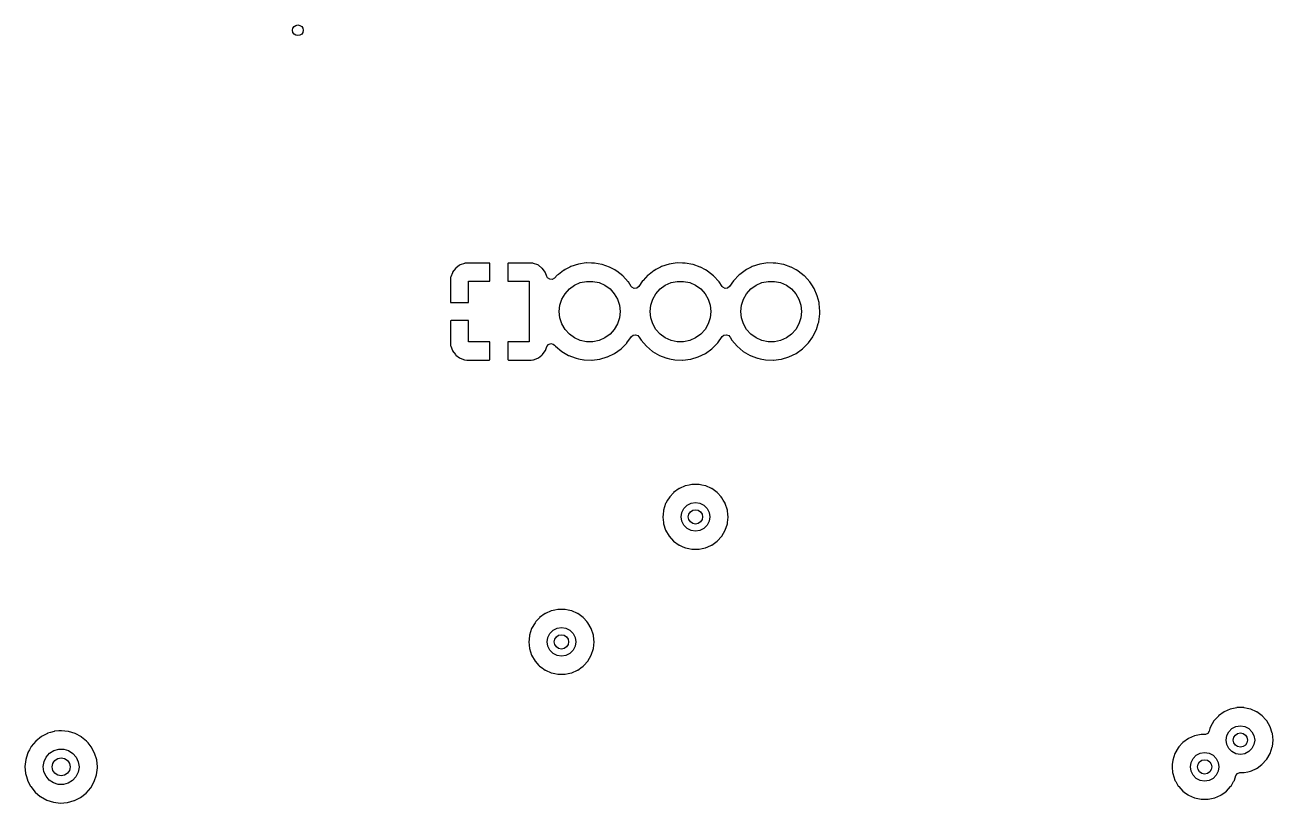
# Model space of a CAD drawing. Extents: x 1.82 to 8.48, y -4.98 to -0.82.
# Drawn here: x 5.472 to 6.847, y -2.963 to -2.105 of the extents above; entities that cross this region are included whole.
import ezdxf

# ---------------------------------------------------------------- set-up
doc = ezdxf.new("R2010")
doc.units = 0
doc.header["$MEASUREMENT"] = 0
doc.layers.add('BLACK', color=7, linetype='CONTINUOUS')

msp = doc.modelspace()

# ---------------------------------------------------------------- linework, layer by layer
at = {"layer": 'BLACK', "linetype": 'CONTINUOUS'}
for p, q in [((5.94278, -2.37842), (5.941, -2.38317)), ((5.94312, -2.37781), (5.94278, -2.37842)), ((5.94613, -2.37379), (5.94312, -2.37781)), ((5.94663, -2.3733), (5.94613, -2.37379)), ((5.95064, -2.37028), (5.94663, -2.3733)), ((5.95126, -2.36995), (5.95064, -2.37028)), ((5.956, -2.36817), (5.95126, -2.36995)), ((5.9566, -2.36803), (5.956, -2.36817)), ((5.9586, -2.36781), (5.9566, -2.36803)), ((5.95887, -2.3678), (5.9586, -2.36781)), ((5.98356, -2.3678), (5.95887, -2.3678)), ((5.98386, -2.36786), (5.98356, -2.3678)), ((5.98392, -2.36791), (5.98386, -2.36786)), ((5.98409, -2.36851), (5.98392, -2.36791)), ((5.98409, -2.3878), (5.98409, -2.36851)), ((6.00416, -2.36803), (6.00409, -2.36833)), ((6.00409, -2.36833), (6.00409, -2.3878)), ((6.00421, -2.36797), (6.00416, -2.36803)), ((6.00481, -2.3678), (6.00421, -2.36797)), ((6.02932, -2.3678), (6.00481, -2.3678)), ((6.02959, -2.36781), (6.02932, -2.3678)), ((6.03159, -2.36803), (6.02959, -2.36781)), ((6.03219, -2.36817), (6.03159, -2.36803)), ((6.03693, -2.36995), (6.03219, -2.36817)), ((6.03755, -2.37028), (6.03693, -2.36995)), ((6.04156, -2.3733), (6.03755, -2.37028)), ((6.04206, -2.37379), (6.04156, -2.3733)), ((6.04507, -2.37781), (6.04206, -2.37379)), ((6.04541, -2.37842), (6.04507, -2.37781)), ((6.04704, -2.38278), (6.04541, -2.37842)), ((6.06533, -2.37597), (6.0596, -2.38027)), ((6.0655, -2.37585), (6.06533, -2.37597)), ((6.06533, -2.37597), (6.06533, -2.37597)), ((6.06705, -2.37504), (6.0655, -2.37585)), ((6.0721, -2.37241), (6.06705, -2.37504)), ((6.0733, -2.37179), (6.0721, -2.37241)), ((6.08166, -2.36905), (6.0733, -2.37179)), ((6.09035, -2.36772), (6.08166, -2.36905)), ((6.09055, -2.36773), (6.09035, -2.36772)), ((6.09624, -2.36779), (6.09055, -2.36773)), ((6.09055, -2.36773), (6.09055, -2.36773)), ((6.09915, -2.36783), (6.09624, -2.36779)), ((6.09935, -2.36787), (6.09915, -2.36783)), ((6.1076, -2.36934), (6.09935, -2.36787)), ((6.09935, -2.36787), (6.09935, -2.36787)), ((6.1078, -2.36937), (6.1076, -2.36934)), ((6.1076, -2.36934), (6.1076, -2.36934)), ((6.108, -2.36944), (6.1078, -2.36937)), ((6.1159, -2.37224), (6.108, -2.36944)), ((6.108, -2.36944), (6.108, -2.36944)), ((6.11609, -2.37231), (6.1159, -2.37224)), ((6.1159, -2.37224), (6.1159, -2.37224)), ((6.12168, -2.37539), (6.11609, -2.37231)), ((6.12339, -2.37633), (6.12168, -2.37539)), ((6.12379, -2.37656), (6.12339, -2.37633)), ((6.12395, -2.37668), (6.12379, -2.37656)), ((6.12395, -2.37669), (6.12395, -2.37668)), ((6.13054, -2.38188), (6.12395, -2.37669)), ((6.16533, -2.37597), (6.1596, -2.38027)), ((6.1655, -2.37585), (6.16533, -2.37597)), ((6.16533, -2.37597), (6.16533, -2.37597)), ((6.16705, -2.37504), (6.1655, -2.37585)), ((6.1721, -2.37241), (6.16705, -2.37504)), ((6.1733, -2.37179), (6.1721, -2.37241)), ((6.18166, -2.36905), (6.1733, -2.37179)), ((6.19035, -2.36772), (6.18166, -2.36905)), ((6.19055, -2.36773), (6.19035, -2.36772)), ((6.19624, -2.36779), (6.19055, -2.36773)), ((6.19055, -2.36773), (6.19055, -2.36773)), ((6.19915, -2.36783), (6.19624, -2.36779)), ((6.19935, -2.36787), (6.19915, -2.36783)), ((6.2076, -2.36934), (6.19935, -2.36787)), ((6.19935, -2.36787), (6.19935, -2.36787)), ((6.2078, -2.36937), (6.2076, -2.36934)), ((6.2076, -2.36934), (6.2076, -2.36934)), ((6.208, -2.36944), (6.2078, -2.36937)), ((6.2159, -2.37224), (6.208, -2.36944)), ((6.208, -2.36944), (6.208, -2.36944)), ((6.21609, -2.37231), (6.2159, -2.37224)), ((6.2159, -2.37224), (6.2159, -2.37224)), ((6.22168, -2.37539), (6.21609, -2.37231)), ((6.22339, -2.37633), (6.22168, -2.37539)), ((6.22379, -2.37656), (6.22339, -2.37633)), ((6.22395, -2.37668), (6.22379, -2.37656)), ((6.22395, -2.37669), (6.22395, -2.37668)), ((6.23054, -2.38188), (6.22395, -2.37669)), ((6.26533, -2.37597), (6.2596, -2.38027)), ((6.2655, -2.37585), (6.26533, -2.37597)), ((6.26533, -2.37597), (6.26533, -2.37597)), ((6.26705, -2.37504), (6.2655, -2.37585)), ((6.2721, -2.37241), (6.26705, -2.37504)), ((6.2733, -2.37179), (6.2721, -2.37241)), ((6.28166, -2.36905), (6.2733, -2.37179)), ((6.29035, -2.36772), (6.28166, -2.36905)), ((6.29055, -2.36773), (6.29035, -2.36772)), ((6.29624, -2.36779), (6.29055, -2.36773)), ((6.29055, -2.36773), (6.29055, -2.36773)), ((6.29915, -2.36783), (6.29624, -2.36779)), ((6.29935, -2.36787), (6.29915, -2.36783)), ((6.3076, -2.36934), (6.29935, -2.36787)), ((6.29935, -2.36787), (6.29935, -2.36787)), ((6.3078, -2.36937), (6.3076, -2.36934)), ((6.3076, -2.36934), (6.3076, -2.36934)), ((6.308, -2.36944), (6.3078, -2.36937)), ((6.3159, -2.37224), (6.308, -2.36944)), ((6.308, -2.36944), (6.308, -2.36944)), ((6.31609, -2.37231), (6.3159, -2.37224)), ((6.3159, -2.37224), (6.3159, -2.37224)), ((6.32168, -2.37539), (6.31609, -2.37231)), ((6.32339, -2.37633), (6.32168, -2.37539)), ((6.32379, -2.37656), (6.32339, -2.37633)), ((6.32395, -2.37668), (6.32379, -2.37656)), ((6.32395, -2.37669), (6.32395, -2.37668)), ((6.33054, -2.38188), (6.32395, -2.37669)), ((5.94064, -2.38577), (5.94063, -2.38604)), ((5.94063, -2.38604), (5.94063, -2.41055)), ((5.94086, -2.38377), (5.94064, -2.38577)), ((5.941, -2.38317), (5.94086, -2.38377)), ((5.96063, -2.41126), (5.96063, -2.3878)), ((5.96063, -2.3878), (5.98409, -2.3878)), ((6.00409, -2.3878), (6.02756, -2.3878)), ((6.02756, -2.3878), (6.02756, -2.45472)), ((6.04778, -2.3841), (6.04704, -2.38278)), ((6.05006, -2.38573), (6.04778, -2.3841)), ((6.05285, -2.38586), (6.05006, -2.38573)), ((6.05527, -2.38447), (6.05285, -2.38586)), ((6.05832, -2.38127), (6.05527, -2.38447)), ((6.05846, -2.38113), (6.05832, -2.38127)), ((6.0596, -2.38027), (6.05846, -2.38113)), ((6.0717, -2.39639), (6.07736, -2.39228)), ((6.07736, -2.39228), (6.08375, -2.38943)), ((6.08375, -2.38943), (6.0906, -2.38798)), ((6.0906, -2.38798), (6.09759, -2.38798)), ((6.09759, -2.38798), (6.10444, -2.38943)), ((6.10444, -2.38943), (6.11083, -2.39228)), ((6.11083, -2.39228), (6.11649, -2.39639)), ((6.1307, -2.38201), (6.13054, -2.38188)), ((6.13054, -2.38188), (6.13054, -2.38188)), ((6.13661, -2.38851), (6.1307, -2.38201)), ((6.13673, -2.38869), (6.13661, -2.38851)), ((6.13989, -2.39358), (6.13673, -2.38869)), ((6.13673, -2.38869), (6.13673, -2.38869)), ((6.15239, -2.38749), (6.14816, -2.39369)), ((6.15295, -2.3869), (6.15239, -2.38749)), ((6.15832, -2.38127), (6.15295, -2.3869)), ((6.15846, -2.38113), (6.15832, -2.38127)), ((6.1596, -2.38027), (6.15846, -2.38113)), ((6.1717, -2.39639), (6.17736, -2.39228)), ((6.17736, -2.39228), (6.18375, -2.38943)), ((6.18375, -2.38943), (6.1906, -2.38798)), ((6.1906, -2.38798), (6.19759, -2.38798)), ((6.19759, -2.38798), (6.20444, -2.38943)), ((6.20444, -2.38943), (6.21083, -2.39228)), ((6.21083, -2.39228), (6.21649, -2.39639)), ((6.2307, -2.38201), (6.23054, -2.38188)), ((6.23054, -2.38188), (6.23054, -2.38188)), ((6.23661, -2.38851), (6.2307, -2.38201)), ((6.23673, -2.38869), (6.23661, -2.38851)), ((6.23989, -2.39358), (6.23673, -2.38869)), ((6.23673, -2.38869), (6.23673, -2.38869)), ((6.25239, -2.38749), (6.24816, -2.39369)), ((6.25295, -2.3869), (6.25239, -2.38749)), ((6.25832, -2.38127), (6.25295, -2.3869)), ((6.25846, -2.38113), (6.25832, -2.38127)), ((6.2596, -2.38027), (6.25846, -2.38113)), ((6.2717, -2.39639), (6.27736, -2.39228)), ((6.27736, -2.39228), (6.28375, -2.38943)), ((6.28375, -2.38943), (6.2906, -2.38798)), ((6.2906, -2.38798), (6.29759, -2.38798)), ((6.29759, -2.38798), (6.30444, -2.38943)), ((6.30444, -2.38943), (6.31083, -2.39228)), ((6.31083, -2.39228), (6.31649, -2.39639)), ((6.3307, -2.38201), (6.33054, -2.38188)), ((6.33054, -2.38188), (6.33054, -2.38188)), ((6.33661, -2.38851), (6.3307, -2.38201)), ((6.33673, -2.38869), (6.33661, -2.38851)), ((6.33869, -2.39173), (6.33673, -2.38869)), ((6.33673, -2.38869), (6.33673, -2.38869)), ((6.34139, -2.3959), (6.33869, -2.39173)), ((6.06352, -2.40765), (6.06702, -2.40159)), ((6.06702, -2.40159), (6.0717, -2.39639)), ((6.11649, -2.39639), (6.12117, -2.40159)), ((6.12117, -2.40159), (6.12467, -2.40765)), ((6.14071, -2.39455), (6.13989, -2.39358)), ((6.14322, -2.39578), (6.14071, -2.39455)), ((6.146, -2.39546), (6.14322, -2.39578)), ((6.14816, -2.39369), (6.146, -2.39546)), ((6.16352, -2.40765), (6.16702, -2.40159)), ((6.16702, -2.40159), (6.1717, -2.39639)), ((6.21649, -2.39639), (6.22117, -2.40159)), ((6.22117, -2.40159), (6.22467, -2.40765)), ((6.24071, -2.39455), (6.23989, -2.39358)), ((6.24322, -2.39578), (6.24071, -2.39455)), ((6.246, -2.39546), (6.24322, -2.39578)), ((6.24816, -2.39369), (6.246, -2.39546)), ((6.26352, -2.40765), (6.26702, -2.40159)), ((6.26702, -2.40159), (6.2717, -2.39639)), ((6.31649, -2.39639), (6.32117, -2.40159)), ((6.32117, -2.40159), (6.32467, -2.40765)), ((6.3449, -2.40396), (6.34139, -2.3959)), ((6.34677, -2.41142), (6.3449, -2.40396)), ((5.94063, -2.41055), (5.94081, -2.41115)), ((5.94081, -2.41115), (5.94086, -2.41119)), ((5.94086, -2.41119), (5.94116, -2.41126)), ((5.94116, -2.41126), (5.96063, -2.41126)), ((6.06063, -2.42126), (6.06136, -2.4143)), ((6.06136, -2.4143), (6.06352, -2.40765)), ((6.12467, -2.40765), (6.12683, -2.4143)), ((6.12683, -2.4143), (6.12756, -2.42126)), ((6.16063, -2.42126), (6.16136, -2.4143)), ((6.16136, -2.4143), (6.16352, -2.40765)), ((6.22467, -2.40765), (6.22683, -2.4143)), ((6.22683, -2.4143), (6.22756, -2.42126)), ((6.26063, -2.42126), (6.26136, -2.4143)), ((6.26136, -2.4143), (6.26352, -2.40765)), ((6.32467, -2.40765), (6.32683, -2.4143)), ((6.32683, -2.4143), (6.32756, -2.42126)), ((6.34704, -2.41249), (6.34677, -2.41142)), ((6.34776, -2.42126), (6.34704, -2.41249)), ((5.9407, -2.43149), (5.94063, -2.43179)), ((5.94063, -2.43179), (5.94063, -2.45648)), ((5.94074, -2.43144), (5.9407, -2.43149)), ((5.94134, -2.43126), (5.94074, -2.43144)), ((5.96063, -2.43126), (5.94134, -2.43126)), ((5.96063, -2.45472), (5.96063, -2.43126)), ((6.06136, -2.42822), (6.06063, -2.42126)), ((6.06352, -2.43487), (6.06136, -2.42822)), ((6.12683, -2.42822), (6.12467, -2.43487)), ((6.12756, -2.42126), (6.12683, -2.42822)), ((6.16136, -2.42822), (6.16063, -2.42126)), ((6.16352, -2.43487), (6.16136, -2.42822)), ((6.22683, -2.42822), (6.22467, -2.43487)), ((6.22756, -2.42126), (6.22683, -2.42822)), ((6.26136, -2.42822), (6.26063, -2.42126)), ((6.26352, -2.43487), (6.26136, -2.42822)), ((6.32683, -2.42822), (6.32467, -2.43487)), ((6.32756, -2.42126), (6.32683, -2.42822)), ((6.34595, -2.43457), (6.34649, -2.4328)), ((6.34649, -2.4328), (6.34655, -2.4326)), ((6.34649, -2.4328), (6.34649, -2.4328)), ((6.34655, -2.4326), (6.3477, -2.42388)), ((6.3477, -2.42388), (6.34774, -2.42198)), ((6.34774, -2.42198), (6.34776, -2.42139)), ((6.34776, -2.42139), (6.34776, -2.42126)), ((6.34776, -2.42139), (6.34776, -2.42139)), ((6.06702, -2.44093), (6.06352, -2.43487)), ((6.0717, -2.44613), (6.06702, -2.44093)), ((6.07736, -2.45024), (6.0717, -2.44613)), ((6.11649, -2.44613), (6.11083, -2.45024)), ((6.12117, -2.44093), (6.11649, -2.44613)), ((6.12467, -2.43487), (6.12117, -2.44093)), ((6.14015, -2.44894), (6.14199, -2.44724)), ((6.14199, -2.44724), (6.14475, -2.44676)), ((6.14475, -2.44676), (6.14732, -2.44784)), ((6.16702, -2.44093), (6.16352, -2.43487)), ((6.1717, -2.44613), (6.16702, -2.44093)), ((6.17736, -2.45024), (6.1717, -2.44613)), ((6.21649, -2.44613), (6.21083, -2.45024)), ((6.22117, -2.44093), (6.21649, -2.44613)), ((6.22467, -2.43487), (6.22117, -2.44093)), ((6.24015, -2.44894), (6.24199, -2.44724)), ((6.24199, -2.44724), (6.24475, -2.44676)), ((6.24475, -2.44676), (6.24732, -2.44784)), ((6.26702, -2.44093), (6.26352, -2.43487)), ((6.2717, -2.44613), (6.26702, -2.44093)), ((6.27736, -2.45024), (6.2717, -2.44613)), ((6.31649, -2.44613), (6.31083, -2.45024)), ((6.32117, -2.44093), (6.31649, -2.44613)), ((6.32467, -2.43487), (6.32117, -2.44093)), ((6.34047, -2.44814), (6.3439, -2.4412)), ((6.3439, -2.4412), (6.34399, -2.44102)), ((6.3439, -2.4412), (6.3439, -2.4412)), ((6.34399, -2.44102), (6.34595, -2.43457)), ((5.94063, -2.45648), (5.94064, -2.45675)), ((5.94064, -2.45675), (5.94086, -2.45875)), ((5.94086, -2.45875), (5.941, -2.45935)), ((5.941, -2.45935), (5.94278, -2.4641)), ((5.98409, -2.45472), (5.96063, -2.45472)), ((5.98409, -2.47419), (5.98409, -2.45472)), ((6.02756, -2.45472), (6.00409, -2.45472)), ((6.00409, -2.45472), (6.00409, -2.47401)), ((6.04541, -2.4641), (6.04702, -2.4598)), ((6.04702, -2.4598), (6.0487, -2.45757)), ((6.0487, -2.45757), (6.05132, -2.45659)), ((6.05132, -2.45659), (6.05405, -2.45719)), ((6.05405, -2.45719), (6.05541, -2.45829)), ((6.05541, -2.45829), (6.05641, -2.45945)), ((6.05641, -2.45945), (6.05641, -2.45945)), ((6.05641, -2.45945), (6.05655, -2.4596)), ((6.05655, -2.4596), (6.06331, -2.46522)), ((6.08375, -2.45309), (6.07736, -2.45024)), ((6.0906, -2.45454), (6.08375, -2.45309)), ((6.09759, -2.45454), (6.0906, -2.45454)), ((6.10444, -2.45309), (6.09759, -2.45454)), ((6.11083, -2.45024), (6.10444, -2.45309)), ((6.12873, -2.46225), (6.13496, -2.45604)), ((6.13496, -2.45604), (6.13513, -2.45582)), ((6.13513, -2.45582), (6.1401, -2.4489)), ((6.1401, -2.4489), (6.14015, -2.44894)), ((6.14732, -2.44784), (6.14842, -2.44909)), ((6.14842, -2.44909), (6.14873, -2.44959)), ((6.14873, -2.44959), (6.15079, -2.45296)), ((6.15079, -2.45296), (6.15655, -2.4596)), ((6.15655, -2.4596), (6.16331, -2.46522)), ((6.18375, -2.45309), (6.17736, -2.45024)), ((6.1906, -2.45454), (6.18375, -2.45309)), ((6.19759, -2.45454), (6.1906, -2.45454)), ((6.20444, -2.45309), (6.19759, -2.45454)), ((6.21083, -2.45024), (6.20444, -2.45309)), ((6.22873, -2.46225), (6.23496, -2.45604)), ((6.23496, -2.45604), (6.23513, -2.45582)), ((6.23513, -2.45582), (6.2401, -2.4489)), ((6.2401, -2.4489), (6.24015, -2.44894)), ((6.24732, -2.44784), (6.24842, -2.44909)), ((6.24842, -2.44909), (6.24873, -2.44959)), ((6.24873, -2.44959), (6.25079, -2.45296)), ((6.25079, -2.45296), (6.25655, -2.4596)), ((6.25655, -2.4596), (6.26331, -2.46522)), ((6.28375, -2.45309), (6.27736, -2.45024)), ((6.2906, -2.45454), (6.28375, -2.45309)), ((6.29759, -2.45454), (6.2906, -2.45454)), ((6.30444, -2.45309), (6.29759, -2.45454)), ((6.31083, -2.45024), (6.30444, -2.45309)), ((6.32873, -2.46225), (6.33496, -2.45604)), ((6.33496, -2.45604), (6.33513, -2.45582)), ((6.33513, -2.45582), (6.33998, -2.44907)), ((6.33998, -2.44907), (6.3401, -2.4489)), ((6.3401, -2.4489), (6.34047, -2.44814)), ((5.94278, -2.4641), (5.94312, -2.46471)), ((5.94312, -2.46471), (5.94613, -2.46873)), ((5.94613, -2.46873), (5.94663, -2.46922)), ((5.94663, -2.46922), (5.95064, -2.47224)), ((5.95064, -2.47224), (5.95126, -2.47257)), ((5.95126, -2.47257), (5.956, -2.47435)), ((5.956, -2.47435), (5.9566, -2.47449)), ((5.9566, -2.47449), (5.9586, -2.47471)), ((5.9586, -2.47471), (5.95887, -2.47472)), ((5.95887, -2.47472), (5.98338, -2.47472)), ((5.98338, -2.47472), (5.98398, -2.47455)), ((5.98398, -2.47455), (5.98403, -2.47449)), ((5.98403, -2.47449), (5.98409, -2.47419)), ((6.00409, -2.47401), (6.00427, -2.47461)), ((6.00427, -2.47461), (6.00433, -2.47466)), ((6.00433, -2.47466), (6.00463, -2.47472)), ((6.00463, -2.47472), (6.02932, -2.47472)), ((6.02932, -2.47472), (6.02959, -2.47471)), ((6.02959, -2.47471), (6.03159, -2.47449)), ((6.03159, -2.47449), (6.03219, -2.47435)), ((6.03219, -2.47435), (6.03693, -2.47257)), ((6.03693, -2.47257), (6.03755, -2.47224)), ((6.03755, -2.47224), (6.04156, -2.46922)), ((6.04156, -2.46922), (6.04206, -2.46873)), ((6.04206, -2.46873), (6.04507, -2.46471)), ((6.04507, -2.46471), (6.04541, -2.4641)), ((6.06331, -2.46522), (6.07091, -2.46966)), ((6.07091, -2.46966), (6.0711, -2.46973)), ((6.0711, -2.46973), (6.0711, -2.46973)), ((6.0711, -2.46973), (6.07396, -2.47083)), ((6.07396, -2.47083), (6.07912, -2.4728)), ((6.07912, -2.4728), (6.07932, -2.47284)), ((6.07932, -2.47284), (6.07932, -2.47284)), ((6.07932, -2.47284), (6.08186, -2.47335)), ((6.08186, -2.47335), (6.08774, -2.47455)), ((6.08774, -2.47455), (6.08794, -2.47456)), ((6.08794, -2.47456), (6.08794, -2.47456)), ((6.08794, -2.47456), (6.09633, -2.47486)), ((6.09633, -2.47486), (6.09633, -2.47486)), ((6.09633, -2.47486), (6.09653, -2.47487)), ((6.09653, -2.47487), (6.09673, -2.47485)), ((6.09673, -2.47485), (6.10505, -2.47378)), ((6.09673, -2.47485), (6.09673, -2.47485)), ((6.10505, -2.47378), (6.10525, -2.47375)), ((6.10505, -2.47378), (6.10505, -2.47378)), ((6.10525, -2.47375), (6.10545, -2.4737)), ((6.10545, -2.4737), (6.11348, -2.47129)), ((6.11348, -2.47129), (6.11368, -2.47123)), ((6.11348, -2.47129), (6.11348, -2.47129)), ((6.11368, -2.47123), (6.12157, -2.46736)), ((6.12157, -2.46736), (6.12873, -2.46225)), ((6.16331, -2.46522), (6.17091, -2.46966)), ((6.17091, -2.46966), (6.1711, -2.46973)), ((6.1711, -2.46973), (6.1711, -2.46973)), ((6.1711, -2.46973), (6.17396, -2.47083)), ((6.17396, -2.47083), (6.17912, -2.4728)), ((6.17912, -2.4728), (6.17932, -2.47284)), ((6.17932, -2.47284), (6.17932, -2.47284)), ((6.17932, -2.47284), (6.18186, -2.47335)), ((6.18186, -2.47335), (6.18774, -2.47455)), ((6.18774, -2.47455), (6.18794, -2.47456)), ((6.18794, -2.47456), (6.18794, -2.47456)), ((6.18794, -2.47456), (6.19633, -2.47486)), ((6.19633, -2.47486), (6.19633, -2.47486)), ((6.19633, -2.47486), (6.19653, -2.47487)), ((6.19653, -2.47487), (6.19673, -2.47485)), ((6.19673, -2.47485), (6.20505, -2.47378)), ((6.19673, -2.47485), (6.19673, -2.47485)), ((6.20505, -2.47378), (6.20525, -2.47375)), ((6.20505, -2.47378), (6.20505, -2.47378)), ((6.20525, -2.47375), (6.20545, -2.4737)), ((6.20545, -2.4737), (6.21348, -2.47129)), ((6.21348, -2.47129), (6.21368, -2.47123)), ((6.21348, -2.47129), (6.21348, -2.47129)), ((6.21368, -2.47123), (6.22157, -2.46736)), ((6.22157, -2.46736), (6.22873, -2.46225)), ((6.26331, -2.46522), (6.27091, -2.46966)), ((6.27091, -2.46966), (6.2711, -2.46973)), ((6.2711, -2.46973), (6.2711, -2.46973)), ((6.2711, -2.46973), (6.27396, -2.47083)), ((6.27396, -2.47083), (6.27912, -2.4728)), ((6.27912, -2.4728), (6.27932, -2.47284)), ((6.27932, -2.47284), (6.27932, -2.47284)), ((6.27932, -2.47284), (6.28186, -2.47335)), ((6.28186, -2.47335), (6.28774, -2.47455)), ((6.28774, -2.47455), (6.28794, -2.47456)), ((6.28794, -2.47456), (6.28794, -2.47456)), ((6.28794, -2.47456), (6.29633, -2.47486)), ((6.29633, -2.47486), (6.29633, -2.47486)), ((6.29633, -2.47486), (6.29653, -2.47487)), ((6.29653, -2.47487), (6.29673, -2.47485)), ((6.29673, -2.47485), (6.30505, -2.47378)), ((6.29673, -2.47485), (6.29673, -2.47485)), ((6.30505, -2.47378), (6.30525, -2.47375)), ((6.30505, -2.47378), (6.30505, -2.47378)), ((6.30525, -2.47375), (6.30545, -2.4737)), ((6.30545, -2.4737), (6.31348, -2.47129)), ((6.31348, -2.47129), (6.31368, -2.47123)), ((6.31348, -2.47129), (6.31348, -2.47129)), ((6.31368, -2.47123), (6.32157, -2.46736)), ((6.32157, -2.46736), (6.32873, -2.46225)), ((6.20356, -2.61257), (6.19952, -2.61343)), ((6.20662, -2.61192), (6.20356, -2.61257)), ((6.20687, -2.61187), (6.20662, -2.61192)), ((6.20662, -2.61192), (6.20662, -2.61192)), ((6.21439, -2.61187), (6.20687, -2.61187)), ((6.21464, -2.61192), (6.21439, -2.61187)), ((6.2177, -2.61257), (6.21464, -2.61192)), ((6.21464, -2.61192), (6.21464, -2.61192)), ((6.22174, -2.61343), (6.2177, -2.61257)), ((6.18235, -2.62559), (6.18153, -2.6265)), ((6.18639, -2.6211), (6.18235, -2.62559)), ((6.18656, -2.62091), (6.18639, -2.6211)), ((6.18639, -2.6211), (6.18639, -2.6211)), ((6.19265, -2.61649), (6.18656, -2.62091)), ((6.19288, -2.61639), (6.19265, -2.61649)), ((6.19928, -2.61354), (6.19288, -2.61639)), ((6.19288, -2.61639), (6.19288, -2.61639)), ((6.19952, -2.61343), (6.19928, -2.61354)), ((6.19928, -2.61354), (6.19928, -2.61354)), ((6.22198, -2.61354), (6.22174, -2.61343)), ((6.22837, -2.61639), (6.22198, -2.61354)), ((6.22198, -2.61354), (6.22198, -2.61354)), ((6.22861, -2.61649), (6.22837, -2.61639)), ((6.22837, -2.61639), (6.22837, -2.61639)), ((6.23469, -2.62091), (6.22861, -2.61649)), ((6.23487, -2.6211), (6.23469, -2.62091)), ((6.23891, -2.62559), (6.23487, -2.6211)), ((6.23487, -2.6211), (6.23487, -2.6211)), ((6.23973, -2.6265), (6.23891, -2.62559)), ((6.17777, -2.63301), (6.17545, -2.64016)), ((6.17798, -2.63265), (6.17777, -2.63301)), ((6.17998, -2.62918), (6.17798, -2.63265)), ((6.18153, -2.6265), (6.17998, -2.62918)), ((6.19565, -2.64277), (6.19789, -2.63838)), ((6.19789, -2.63838), (6.20137, -2.6349)), ((6.20137, -2.6349), (6.20576, -2.63266)), ((6.20576, -2.63266), (6.21063, -2.63189)), ((6.21063, -2.63189), (6.2155, -2.63266)), ((6.2155, -2.63266), (6.21989, -2.6349)), ((6.21989, -2.6349), (6.22337, -2.63838)), ((6.22337, -2.63838), (6.22561, -2.64277)), ((6.24128, -2.62918), (6.23973, -2.6265)), ((6.24328, -2.63265), (6.24128, -2.62918)), ((6.24349, -2.63301), (6.24328, -2.63265)), ((6.24581, -2.64016), (6.24349, -2.63301)), ((6.17494, -2.64499), (6.17467, -2.64764)), ((6.17467, -2.64764), (6.17469, -2.6479)), ((6.17469, -2.6479), (6.17532, -2.65382)), ((6.17542, -2.64042), (6.17494, -2.64499)), ((6.17532, -2.65382), (6.17545, -2.65512)), ((6.17545, -2.64016), (6.17542, -2.64042)), ((6.17542, -2.64042), (6.17542, -2.64042)), ((6.19488, -2.64764), (6.19565, -2.64277)), ((6.19565, -2.6525), (6.19488, -2.64764)), ((6.19789, -2.65689), (6.19565, -2.6525)), ((6.22561, -2.6525), (6.22337, -2.65689)), ((6.22561, -2.64277), (6.22638, -2.64764)), ((6.22638, -2.64764), (6.22561, -2.6525)), ((6.24584, -2.64042), (6.24581, -2.64016)), ((6.24581, -2.65512), (6.24594, -2.65382)), ((6.24632, -2.64499), (6.24584, -2.64042)), ((6.24584, -2.64042), (6.24584, -2.64042)), ((6.24594, -2.65382), (6.24657, -2.6479)), ((6.24659, -2.64764), (6.24632, -2.64499)), ((6.24657, -2.6479), (6.24659, -2.64764)), ((6.17545, -2.65512), (6.17777, -2.66227)), ((6.17777, -2.66227), (6.18153, -2.66878)), ((6.20137, -2.66038), (6.19789, -2.65689)), ((6.20576, -2.66262), (6.20137, -2.66038)), ((6.21063, -2.66339), (6.20576, -2.66262)), ((6.2155, -2.66262), (6.21063, -2.66339)), ((6.21989, -2.66038), (6.2155, -2.66262)), ((6.22337, -2.65689), (6.21989, -2.66038)), ((6.23973, -2.66878), (6.24349, -2.66227)), ((6.24349, -2.66227), (6.24581, -2.65512)), ((6.18153, -2.66878), (6.18656, -2.67436)), ((6.18656, -2.67436), (6.19265, -2.67878)), ((6.19265, -2.67878), (6.19288, -2.67889)), ((6.19288, -2.67889), (6.19288, -2.67889)), ((6.19288, -2.67889), (6.19691, -2.68068)), ((6.19691, -2.68068), (6.19952, -2.68184)), ((6.22174, -2.68184), (6.22435, -2.68068)), ((6.22435, -2.68068), (6.22837, -2.67889)), ((6.22837, -2.67889), (6.22861, -2.67878)), ((6.22837, -2.67889), (6.22837, -2.67889)), ((6.22861, -2.67878), (6.23469, -2.67436)), ((6.23469, -2.67436), (6.23973, -2.66878)), ((6.19952, -2.68184), (6.20319, -2.68262)), ((6.20319, -2.68262), (6.20662, -2.68335)), ((6.20662, -2.68335), (6.20662, -2.68335)), ((6.20662, -2.68335), (6.20687, -2.68341)), ((6.20687, -2.68341), (6.21439, -2.68341)), ((6.21439, -2.68341), (6.21464, -2.68335)), ((6.21464, -2.68335), (6.21807, -2.68262)), ((6.21464, -2.68335), (6.21464, -2.68335)), ((6.21807, -2.68262), (6.22174, -2.68184)), ((6.05898, -2.74972), (6.0557, -2.75042)), ((6.05923, -2.74967), (6.05898, -2.74972)), ((6.05898, -2.74972), (6.05898, -2.74972)), ((6.06675, -2.74967), (6.05923, -2.74967)), ((6.06701, -2.74972), (6.06675, -2.74967)), ((6.07029, -2.75042), (6.06701, -2.74972)), ((6.06701, -2.74972), (6.06701, -2.74972)), ((6.03495, -2.76312), (6.0339, -2.76429)), ((6.03875, -2.7589), (6.03495, -2.76312)), ((6.03893, -2.75871), (6.03875, -2.7589)), ((6.03875, -2.7589), (6.03875, -2.7589)), ((6.04501, -2.75429), (6.03893, -2.75871)), ((6.04525, -2.75418), (6.04501, -2.75429)), ((6.05164, -2.75133), (6.04525, -2.75418)), ((6.04525, -2.75418), (6.04525, -2.75418)), ((6.05188, -2.75123), (6.05164, -2.75133)), ((6.05164, -2.75133), (6.05164, -2.75133)), ((6.0557, -2.75042), (6.05188, -2.75123)), ((6.07411, -2.75123), (6.07029, -2.75042)), ((6.07434, -2.75133), (6.07411, -2.75123)), ((6.08074, -2.75418), (6.07434, -2.75133)), ((6.07434, -2.75133), (6.07434, -2.75133)), ((6.08097, -2.75429), (6.08074, -2.75418)), ((6.08074, -2.75418), (6.08074, -2.75418)), ((6.08706, -2.75871), (6.08097, -2.75429)), ((6.08723, -2.7589), (6.08706, -2.75871)), ((6.09103, -2.76312), (6.08723, -2.7589)), ((6.08723, -2.7589), (6.08723, -2.7589)), ((6.09209, -2.76429), (6.09103, -2.76312)), ((6.03014, -2.7708), (6.02781, -2.77796)), ((6.0339, -2.76429), (6.03014, -2.7708)), ((6.04801, -2.78057), (6.05025, -2.77618)), ((6.05025, -2.77618), (6.05374, -2.77269)), ((6.05374, -2.77269), (6.05813, -2.77046)), ((6.05813, -2.77046), (6.06299, -2.76969)), ((6.06299, -2.76969), (6.06786, -2.77046)), ((6.06786, -2.77046), (6.07225, -2.77269)), ((6.07225, -2.77269), (6.07573, -2.77618)), ((6.07573, -2.77618), (6.07797, -2.78057)), ((6.09585, -2.7708), (6.09209, -2.76429)), ((6.09817, -2.77796), (6.09585, -2.7708)), ((6.02731, -2.78278), (6.02703, -2.78543)), ((6.02703, -2.78543), (6.02781, -2.79291)), ((6.02779, -2.77821), (6.02731, -2.78278)), ((6.02781, -2.77796), (6.02779, -2.77821)), ((6.02779, -2.77821), (6.02779, -2.77821)), ((6.04724, -2.78543), (6.04801, -2.78057)), ((6.04801, -2.7903), (6.04724, -2.78543)), ((6.05025, -2.79469), (6.04801, -2.7903)), ((6.07797, -2.7903), (6.07573, -2.79469)), ((6.07797, -2.78057), (6.07874, -2.78543)), ((6.07874, -2.78543), (6.07797, -2.7903)), ((6.0982, -2.77821), (6.09817, -2.77796)), ((6.09817, -2.79291), (6.09896, -2.78543)), ((6.09868, -2.78278), (6.0982, -2.77821)), ((6.0982, -2.77821), (6.0982, -2.77821)), ((6.09896, -2.78543), (6.09868, -2.78278)), ((6.02781, -2.79291), (6.03014, -2.80006)), ((6.03014, -2.80006), (6.0339, -2.80657)), ((6.05374, -2.79817), (6.05025, -2.79469)), ((6.05813, -2.80041), (6.05374, -2.79817)), ((6.06299, -2.80118), (6.05813, -2.80041)), ((6.06786, -2.80041), (6.06299, -2.80118)), ((6.07225, -2.79817), (6.06786, -2.80041)), ((6.07573, -2.79469), (6.07225, -2.79817)), ((6.09209, -2.80657), (6.09585, -2.80006)), ((6.09585, -2.80006), (6.09817, -2.79291)), ((6.0339, -2.80657), (6.03407, -2.80677)), ((6.03407, -2.80677), (6.03407, -2.80677)), ((6.03407, -2.80677), (6.03818, -2.81133)), ((6.03818, -2.81133), (6.03893, -2.81216)), ((6.03893, -2.81216), (6.04175, -2.81421)), ((6.04175, -2.81421), (6.04349, -2.81548)), ((6.04349, -2.81548), (6.04501, -2.81658)), ((6.04501, -2.81658), (6.04525, -2.81669)), ((6.04525, -2.81669), (6.04525, -2.81669)), ((6.04525, -2.81669), (6.05164, -2.81953)), ((6.07434, -2.81953), (6.08074, -2.81669)), ((6.08074, -2.81669), (6.08097, -2.81658)), ((6.08074, -2.81669), (6.08074, -2.81669)), ((6.08097, -2.81658), (6.08249, -2.81548)), ((6.08249, -2.81548), (6.08423, -2.81421)), ((6.08423, -2.81421), (6.08706, -2.81216)), ((6.08706, -2.81216), (6.0878, -2.81133)), ((6.0878, -2.81133), (6.09191, -2.80677)), ((6.09191, -2.80677), (6.09209, -2.80657)), ((6.09191, -2.80677), (6.09191, -2.80677)), ((6.05164, -2.81953), (6.05188, -2.81964)), ((6.05188, -2.81964), (6.05556, -2.82042)), ((6.05556, -2.82042), (6.05898, -2.82115)), ((6.05898, -2.82115), (6.05898, -2.82115)), ((6.05898, -2.82115), (6.05923, -2.8212)), ((6.05923, -2.8212), (6.06675, -2.8212)), ((6.06675, -2.8212), (6.06701, -2.82115)), ((6.06701, -2.82115), (6.07043, -2.82042)), ((6.06701, -2.82115), (6.06701, -2.82115)), ((6.07043, -2.82042), (6.07411, -2.81964)), ((6.07411, -2.81964), (6.07434, -2.81953)), ((6.79967, -2.8596), (6.79328, -2.86245)), ((6.79991, -2.8595), (6.79967, -2.8596)), ((6.79967, -2.8596), (6.79967, -2.8596)), ((6.80359, -2.85871), (6.79991, -2.8595)), ((6.80701, -2.85799), (6.80359, -2.85871)), ((6.80726, -2.85793), (6.80701, -2.85799)), ((6.80701, -2.85799), (6.80701, -2.85799)), ((6.81478, -2.85793), (6.80726, -2.85793)), ((6.81504, -2.85799), (6.81478, -2.85793)), ((6.81846, -2.85871), (6.81504, -2.85799)), ((6.81504, -2.85799), (6.81504, -2.85799)), ((6.82214, -2.8595), (6.81846, -2.85871)), ((6.82237, -2.8596), (6.82214, -2.8595)), ((6.82877, -2.86245), (6.82237, -2.8596)), ((6.82237, -2.8596), (6.82237, -2.8596)), ((6.78193, -2.87256), (6.77817, -2.87907)), ((6.78328, -2.87106), (6.78193, -2.87256)), ((6.78678, -2.86717), (6.78328, -2.87106)), ((6.78696, -2.86697), (6.78678, -2.86717)), ((6.78678, -2.86717), (6.78678, -2.86717)), ((6.79304, -2.86255), (6.78696, -2.86697)), ((6.79328, -2.86245), (6.79304, -2.86255)), ((6.79328, -2.86245), (6.79328, -2.86245)), ((6.82901, -2.86255), (6.82877, -2.86245)), ((6.82877, -2.86245), (6.82877, -2.86245)), ((6.83509, -2.86697), (6.82901, -2.86255)), ((6.83526, -2.86717), (6.83509, -2.86697)), ((6.83876, -2.87106), (6.83526, -2.86717)), ((6.83526, -2.86717), (6.83526, -2.86717)), ((6.84012, -2.87256), (6.83876, -2.87106)), ((6.84388, -2.87907), (6.84012, -2.87256)), ((5.49665, -2.88635), (5.49308, -2.88822)), ((5.49687, -2.88624), (5.49665, -2.88635)), ((5.49665, -2.88635), (5.49665, -2.88635)), ((5.49997, -2.88532), (5.49687, -2.88624)), ((5.5041, -2.88411), (5.49997, -2.88532)), ((5.50434, -2.88404), (5.5041, -2.88411)), ((5.5041, -2.88411), (5.5041, -2.88411)), ((5.50458, -2.88402), (5.50434, -2.88404)), ((5.50919, -2.8836), (5.50458, -2.88402)), ((5.50458, -2.88402), (5.50458, -2.88402)), ((5.51209, -2.88333), (5.50919, -2.8836)), ((5.51233, -2.88336), (5.51209, -2.88333)), ((5.51959, -2.88412), (5.51233, -2.88336)), ((5.51233, -2.88336), (5.51233, -2.88336)), ((5.51983, -2.88415), (5.51959, -2.88412)), ((5.51959, -2.88412), (5.51959, -2.88412)), ((5.52727, -2.88645), (5.51983, -2.88415)), ((5.53412, -2.89015), (5.52727, -2.88645)), ((6.76764, -2.88751), (6.76422, -2.88824)), ((6.76789, -2.88746), (6.76764, -2.88751)), ((6.76764, -2.88751), (6.76764, -2.88751)), ((6.77184, -2.88746), (6.76789, -2.88746)), ((6.7724, -2.88743), (6.77184, -2.88746)), ((6.77498, -2.88634), (6.7724, -2.88743)), ((6.77656, -2.88403), (6.77498, -2.88634)), ((6.77752, -2.88106), (6.77656, -2.88403)), ((6.77817, -2.87907), (6.77752, -2.88106)), ((6.79605, -2.88883), (6.79828, -2.88444)), ((6.79828, -2.88444), (6.80177, -2.88096)), ((6.80177, -2.88096), (6.80616, -2.87872)), ((6.80616, -2.87872), (6.81102, -2.87795)), ((6.81102, -2.87795), (6.81589, -2.87872)), ((6.81589, -2.87872), (6.82028, -2.88096)), ((6.82028, -2.88096), (6.82376, -2.88444)), ((6.82376, -2.88444), (6.826, -2.88883)), ((6.8462, -2.88622), (6.84388, -2.87907)), ((6.84623, -2.88648), (6.8462, -2.88622)), ((6.8466, -2.89004), (6.84623, -2.88648)), ((6.84623, -2.88648), (6.84623, -2.88648)), ((5.47877, -2.9009), (5.47682, -2.90446)), ((5.47889, -2.90069), (5.47877, -2.9009)), ((5.47877, -2.9009), (5.47877, -2.9009)), ((5.4839, -2.89472), (5.47889, -2.90069)), ((5.48996, -2.88984), (5.4839, -2.89472)), ((5.49308, -2.88822), (5.48996, -2.88984)), ((5.53431, -2.89031), (5.53412, -2.89015)), ((5.53987, -2.89491), (5.53431, -2.89031)), ((5.53431, -2.89031), (5.53431, -2.89031)), ((5.54012, -2.89512), (5.53987, -2.89491)), ((5.54027, -2.8953), (5.54012, -2.89512)), ((5.54141, -2.89669), (5.54027, -2.8953)), ((5.54027, -2.8953), (5.54027, -2.8953)), ((5.54504, -2.90115), (5.54141, -2.89669)), ((5.5487, -2.90802), (5.54504, -2.90115)), ((6.74338, -2.90118), (6.74256, -2.90209)), ((6.74741, -2.89669), (6.74338, -2.90118)), ((6.74759, -2.8965), (6.74741, -2.89669)), ((6.74741, -2.89669), (6.74741, -2.89669)), ((6.75367, -2.89208), (6.74759, -2.8965)), ((6.75391, -2.89198), (6.75367, -2.89208)), ((6.7603, -2.88913), (6.75391, -2.89198)), ((6.75391, -2.89198), (6.75391, -2.89198)), ((6.76054, -2.88902), (6.7603, -2.88913)), ((6.7603, -2.88913), (6.7603, -2.88913)), ((6.76422, -2.88824), (6.76054, -2.88902)), ((6.79528, -2.8937), (6.79605, -2.88883)), ((6.79605, -2.89857), (6.79528, -2.8937)), ((6.79828, -2.90296), (6.79605, -2.89857)), ((6.826, -2.89857), (6.82376, -2.90296)), ((6.826, -2.88883), (6.82677, -2.8937)), ((6.82677, -2.8937), (6.826, -2.89857)), ((6.84388, -2.90833), (6.8462, -2.90118)), ((6.8462, -2.90118), (6.84623, -2.9009)), ((6.84623, -2.9009), (6.84696, -2.89396)), ((6.84699, -2.8937), (6.8466, -2.89004)), ((6.84696, -2.89396), (6.84699, -2.8937)), ((5.47279, -2.91493), (5.47192, -2.92267)), ((5.47472, -2.90885), (5.47279, -2.91493)), ((5.47507, -2.90774), (5.47472, -2.90885)), ((5.47514, -2.90751), (5.47507, -2.90774)), ((5.47507, -2.90774), (5.47507, -2.90774)), ((5.47682, -2.90446), (5.47514, -2.90751)), ((5.49299, -2.91747), (5.49536, -2.91242)), ((5.49536, -2.91242), (5.49905, -2.90824)), ((5.49905, -2.90824), (5.50377, -2.90526)), ((5.50377, -2.90526), (5.50914, -2.90373)), ((5.50914, -2.90373), (5.51472, -2.90376)), ((5.51472, -2.90376), (5.52007, -2.90536)), ((5.52007, -2.90536), (5.52475, -2.90839)), ((5.52475, -2.90839), (5.52839, -2.91262)), ((5.52839, -2.91262), (5.5307, -2.9177)), ((5.54936, -2.91022), (5.5487, -2.90802)), ((5.55032, -2.91341), (5.54936, -2.91022)), ((5.55095, -2.91548), (5.55032, -2.91341)), ((6.7388, -2.9086), (6.73647, -2.91575)), ((6.74256, -2.90209), (6.7388, -2.9086)), ((6.75668, -2.91836), (6.75891, -2.91397)), ((6.75891, -2.91397), (6.7624, -2.91049)), ((6.7624, -2.91049), (6.76679, -2.90825)), ((6.76679, -2.90825), (6.77165, -2.90748)), ((6.77165, -2.90748), (6.77652, -2.90825)), ((6.77652, -2.90825), (6.78091, -2.91049)), ((6.78091, -2.91049), (6.78439, -2.91397)), ((6.78439, -2.91397), (6.78663, -2.91836)), ((6.80177, -2.90644), (6.79828, -2.90296)), ((6.80616, -2.90868), (6.80177, -2.90644)), ((6.81102, -2.90945), (6.80616, -2.90868)), ((6.81589, -2.90868), (6.81102, -2.90945)), ((6.82028, -2.90644), (6.81589, -2.90868)), ((6.82376, -2.90296), (6.82028, -2.90644)), ((6.83907, -2.91601), (6.83995, -2.91503)), ((6.83995, -2.91503), (6.84012, -2.91484)), ((6.83995, -2.91503), (6.83995, -2.91503)), ((6.84012, -2.91484), (6.84388, -2.90833)), ((5.47192, -2.92267), (5.47257, -2.93043)), ((5.49213, -2.92299), (5.49299, -2.91747)), ((5.49285, -2.92852), (5.49213, -2.92299)), ((5.4951, -2.93363), (5.49285, -2.92852)), ((5.53149, -2.92371), (5.53056, -2.92921)), ((5.5307, -2.9177), (5.5315, -2.92323)), ((5.5315, -2.92323), (5.53149, -2.92371)), ((5.55072, -2.93207), (5.55169, -2.92434)), ((5.55171, -2.92323), (5.55095, -2.91548)), ((5.55169, -2.92434), (5.55171, -2.92323)), ((6.73597, -2.92058), (6.73569, -2.92323)), ((6.73569, -2.92323), (6.73572, -2.92349)), ((6.73572, -2.92349), (6.73634, -2.92941)), ((6.73645, -2.91601), (6.73597, -2.92058)), ((6.73647, -2.91575), (6.73645, -2.91601)), ((6.73645, -2.91601), (6.73645, -2.91601)), ((6.75591, -2.92323), (6.75668, -2.91836)), ((6.75668, -2.92809), (6.75591, -2.92323)), ((6.75891, -2.93248), (6.75668, -2.92809)), ((6.78663, -2.92809), (6.78439, -2.93248)), ((6.78663, -2.91836), (6.7874, -2.92323)), ((6.7874, -2.92323), (6.78663, -2.92809)), ((6.81504, -2.92941), (6.81925, -2.92852)), ((6.81925, -2.92852), (6.82214, -2.92791)), ((6.82214, -2.92791), (6.8231, -2.92748)), ((6.8231, -2.92748), (6.82877, -2.92495)), ((6.82877, -2.92495), (6.82901, -2.92485)), ((6.82877, -2.92495), (6.82877, -2.92495)), ((6.82901, -2.92485), (6.82951, -2.92448)), ((6.82951, -2.92448), (6.83478, -2.92065)), ((6.83478, -2.92065), (6.83509, -2.92043)), ((6.83509, -2.92043), (6.83547, -2.92)), ((6.83547, -2.92), (6.83907, -2.91601)), ((5.47257, -2.93043), (5.47322, -2.93271)), ((5.47322, -2.93271), (5.47458, -2.93745)), ((5.47458, -2.93745), (5.47472, -2.93792)), ((5.47472, -2.93792), (5.47483, -2.93813)), ((5.47483, -2.93813), (5.47803, -2.94437)), ((5.49869, -2.9379), (5.4951, -2.93363)), ((5.50334, -2.941), (5.49869, -2.9379)), ((5.50866, -2.94266), (5.50334, -2.941)), ((5.51963, -2.94129), (5.51424, -2.94276)), ((5.52439, -2.93837), (5.51963, -2.94129)), ((5.52813, -2.93424), (5.52439, -2.93837)), ((5.53056, -2.92921), (5.52813, -2.93424)), ((5.54441, -2.94623), (5.54826, -2.93946)), ((5.54826, -2.93946), (5.55072, -2.93207)), ((6.73634, -2.92941), (6.73647, -2.93071)), ((6.73647, -2.93071), (6.7388, -2.93786)), ((6.7388, -2.93786), (6.73893, -2.93808)), ((6.73893, -2.93808), (6.73893, -2.93808)), ((6.73893, -2.93808), (6.73972, -2.93946)), ((6.73972, -2.93946), (6.74256, -2.94437)), ((6.7624, -2.93597), (6.75891, -2.93248)), ((6.76679, -2.93821), (6.7624, -2.93597)), ((6.77165, -2.93898), (6.76679, -2.93821)), ((6.77652, -2.93821), (6.77165, -2.93898)), ((6.78091, -2.93597), (6.77652, -2.93821)), ((6.78439, -2.93248), (6.78091, -2.93597)), ((6.80075, -2.94437), (6.80359, -2.93946)), ((6.80359, -2.93946), (6.80438, -2.93808)), ((6.80438, -2.93808), (6.80451, -2.93786)), ((6.80438, -2.93808), (6.80438, -2.93808)), ((6.80451, -2.93786), (6.80612, -2.9329)), ((6.80612, -2.9329), (6.8077, -2.93059)), ((6.8077, -2.93059), (6.81027, -2.9295)), ((6.81027, -2.9295), (6.81084, -2.92947)), ((6.81084, -2.92947), (6.81478, -2.92947)), ((6.81478, -2.92947), (6.81504, -2.92941)), ((6.81504, -2.92941), (6.81504, -2.92941)), ((5.47803, -2.94437), (5.47828, -2.94484)), ((5.47828, -2.94484), (5.48311, -2.95094)), ((5.48311, -2.95094), (5.4833, -2.9511)), ((5.4833, -2.9511), (5.4833, -2.9511)), ((5.4833, -2.9511), (5.48878, -2.95577)), ((5.48878, -2.95577), (5.48904, -2.95599)), ((5.48904, -2.95599), (5.49584, -2.95979)), ((5.51424, -2.94276), (5.50866, -2.94266)), ((5.53319, -2.95691), (5.53932, -2.95212)), ((5.53932, -2.95212), (5.54441, -2.94623)), ((6.74256, -2.94437), (6.74273, -2.94456)), ((6.74273, -2.94456), (6.74273, -2.94456)), ((6.74273, -2.94456), (6.74315, -2.94503)), ((6.74315, -2.94503), (6.74759, -2.94996)), ((6.74759, -2.94996), (6.75057, -2.95212)), ((6.75057, -2.95212), (6.75344, -2.9542)), ((6.75344, -2.9542), (6.75367, -2.95437)), ((6.75367, -2.95437), (6.75391, -2.95448)), ((6.75391, -2.95448), (6.75391, -2.95448)), ((6.75391, -2.95448), (6.7603, -2.95733)), ((6.783, -2.95733), (6.7894, -2.95448)), ((6.7894, -2.95448), (6.78964, -2.95437)), ((6.7894, -2.95448), (6.7894, -2.95448)), ((6.78964, -2.95437), (6.78987, -2.9542)), ((6.78987, -2.9542), (6.79274, -2.95212)), ((6.79274, -2.95212), (6.79572, -2.94996)), ((6.79572, -2.94996), (6.80015, -2.94503)), ((6.80015, -2.94503), (6.80058, -2.94456)), ((6.80058, -2.94456), (6.80075, -2.94437)), ((6.80058, -2.94456), (6.80058, -2.94456)), ((5.49584, -2.95979), (5.50324, -2.96219)), ((5.50324, -2.96219), (5.51098, -2.96312)), ((5.51098, -2.96312), (5.51122, -2.9631)), ((5.51122, -2.9631), (5.5185, -2.96254)), ((5.51122, -2.9631), (5.51122, -2.9631)), ((5.5185, -2.96254), (5.51874, -2.96252)), ((5.5185, -2.96254), (5.5185, -2.96254)), ((5.51874, -2.96252), (5.52624, -2.96043)), ((5.52624, -2.96043), (5.52646, -2.96032)), ((5.52646, -2.96032), (5.53297, -2.95702)), ((5.52646, -2.96032), (5.52646, -2.96032)), ((5.53297, -2.95702), (5.53319, -2.95691)), ((5.53297, -2.95702), (5.53297, -2.95702)), ((6.7603, -2.95733), (6.76054, -2.95743)), ((6.76054, -2.95743), (6.76422, -2.95821)), ((6.76422, -2.95821), (6.76764, -2.95894)), ((6.76764, -2.95894), (6.76764, -2.95894)), ((6.76764, -2.95894), (6.76789, -2.959)), ((6.76789, -2.959), (6.77541, -2.959)), ((6.77541, -2.959), (6.77567, -2.95894)), ((6.77567, -2.95894), (6.77909, -2.95821)), ((6.77567, -2.95894), (6.77567, -2.95894)), ((6.77909, -2.95821), (6.78277, -2.95743)), ((6.78277, -2.95743), (6.783, -2.95733))]:
    msp.add_line(p, q, dxfattribs=at)
at = {"layer": 'BLACK'}
for centre, radius in [((5.77264, -2.11122), 0.00591), ((6.21063, -2.64764), 0.00787), ((6.06299, -2.78543), 0.00787), ((6.81102, -2.8937), 0.00787), ((5.51181, -2.92323), 0.00984), ((6.77165, -2.92323), 0.00787)]:
    msp.add_circle(centre, radius, dxfattribs=at)

doc.saveas('drawing.dxf')
